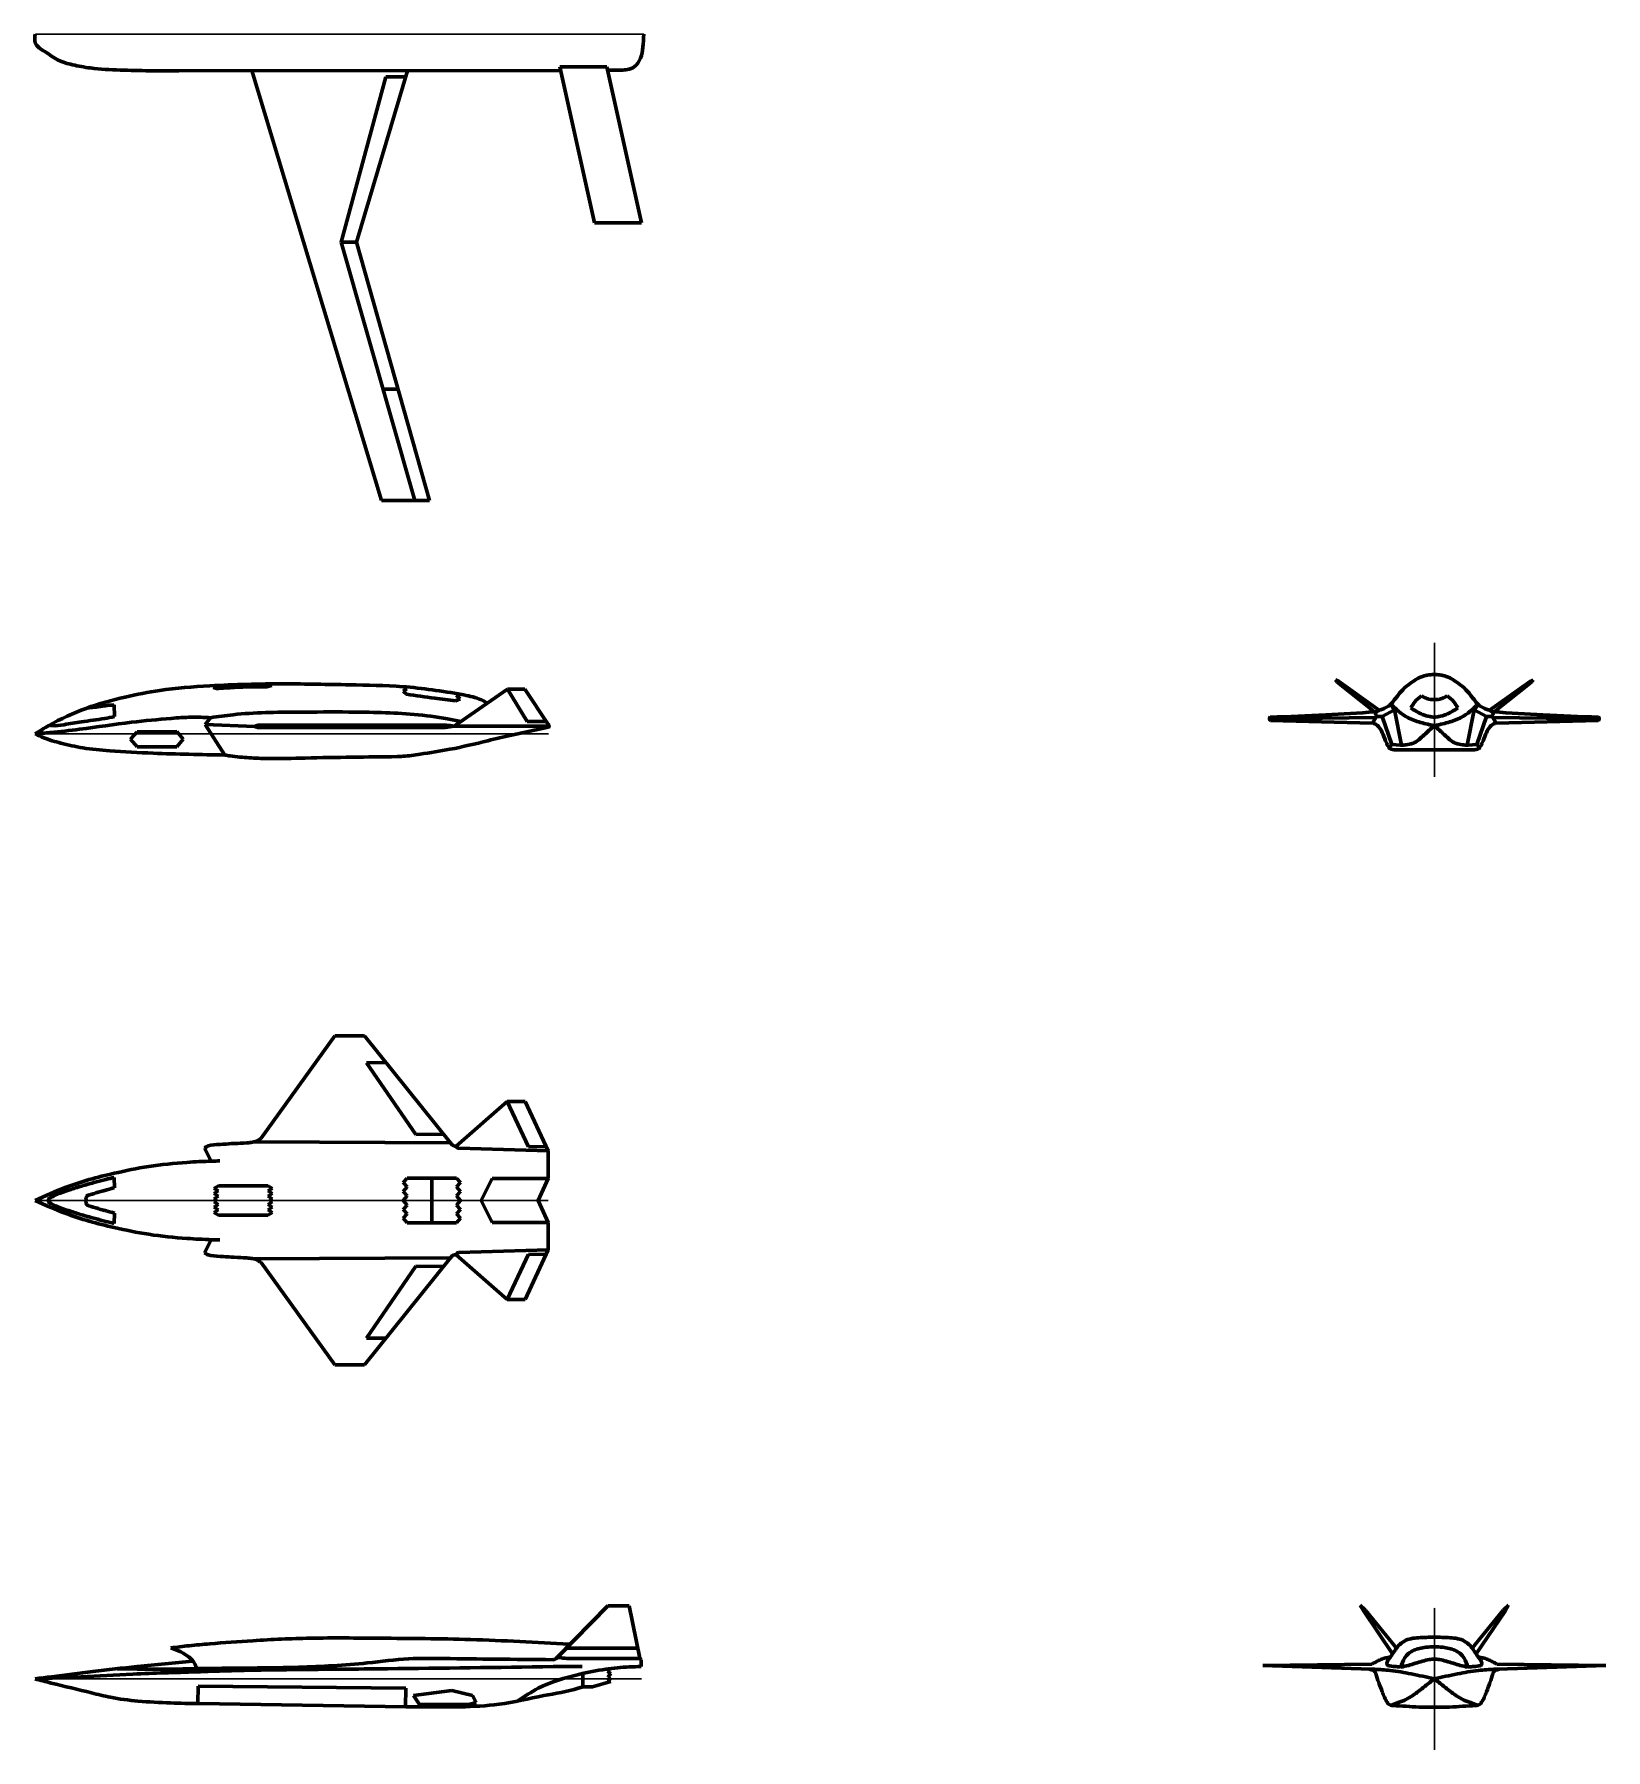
# Model space of a CAD drawing. Header units: millimetres. Extents: x 34771 to 1932156, y -475559 to 1027176.
# Drawn here: x 67686 to 101378, y -60241 to -23464 of the extents above; entities that cross this region are included whole.
import ezdxf

# ---------------------------------------------------------------- set-up
doc = ezdxf.new("R2010")
doc.units = ezdxf.units.MM
doc.linetypes.add('CENTER', pattern=[2, 1.25, -0.25, 0.25, -0.25])
doc.layers.add('_axes (Оси)', color=6, linetype='CENTER', lineweight=30)
doc.layers.add('_basic (Основной)', color=4, linetype='Continuous', lineweight=60)

msp = doc.modelspace()

# ---------------------------------------------------------------- linework, layer by layer
at = {"layer": '_axes (Оси)', "transparency": 33554687}
for p, q in [((67704.313, -23463.857), (80752.136, -23463.857)), ((97704.313, -39382.533), (97704.313, -36508.941)), ((67704.313, -38463.857), (78710.665, -38463.857)), ((67704.313, -48464.304), (78704.392, -48464.304)), ((97704.313, -60240.82), (97704.313, -57201.162)), ((67704.313, -58720.991), (80704.385, -58720.991))]:
    msp.add_line(p, q, dxfattribs=at)
at = {"layer": '_basic (Основной)', "transparency": 33554687}
for p, q in [((70783.68, -24248.182), (78973.207, -24237.404)), ((72347.294, -24241.159), (75132.128, -33459.705)), ((74591.99, -27918.276), (75687.747, -24244.03)), ((78956.131, -24160.357), (79696.95, -27502.987)), ((78956.131, -24160.357), (79964.214, -24160.357)), ((79964.214, -24160.357), (80705.479, -27502.987)), ((80268.772, -24235.699), (79980.88, -24235.51)), ((74263.725, -27918.276), (75223.744, -24374.447)), ((75223.744, -24374.447), (75648.853, -24374.447)), ((79696.95, -27502.987), (80705.479, -27502.987)), ((74591.99, -27918.276), (74263.725, -27918.276)), ((74263.725, -27918.276), (75845.955, -33459.705)), ((76156.465, -33459.705), (74591.99, -27918.276)), ((75164.638, -31073.533), (75482.793, -31073.533)), ((75132.128, -33459.705), (76156.465, -33459.705)), ((71524.047, -37464.63), (71587.763, -37425.593)), ((71589.701, -37490.557), (71524.047, -37464.63)), ((72777.232, -37421.683), (72668.946, -37392.019)), ((72674.414, -37451.047), (72777.232, -37421.683)), ((75594.805, -37547.75), (75673.302, -37494.367)), ((75673.302, -37494.367), (75596.061, -37450.788)), ((77833.41, -37501.354), (76685.827, -38293.547)), ((78206.568, -37501.354), (77833.41, -37501.354)), ((78255.049, -38200.323), (77833.41, -37501.354)), ((78710.665, -38265.708), (78206.568, -37501.354)), ((95586.827, -37305.928), (95618.186, -37355.546)), ((95586.827, -37305.928), (95645.812, -37332.614)), ((95618.186, -37355.546), (96418.004, -37992.509)), ((95645.812, -37332.614), (96526.081, -37959.534)), ((99762.814, -37332.614), (98882.545, -37959.534)), ((99790.44, -37355.546), (98990.622, -37992.509)), ((99821.799, -37305.928), (99762.814, -37332.614)), ((99821.799, -37305.928), (99790.44, -37355.546)), ((69400.239, -37842.541), (69407.773, -38091.08)), ((75668.179, -37611.25), (75594.805, -37547.75)), ((76719.782, -37752.66), (76817.295, -37712.825)), ((76733.24, -37630.876), (76790.34, -37608.905)), ((76817.295, -37712.825), (76733.24, -37630.876)), ((71463.434, -38116.237), (71346.119, -38264.573)), ((78667.543, -38200.323), (78255.049, -38200.323)), ((78667.543, -38200.323), (78667.543, -38200.323)), ((96448.46, -38113.107), (94168.541, -38138.84)), ((94188.924, -38174.009), (96379.019, -38235.347)), ((96448.46, -38113.107), (96379.019, -38235.347)), ((96475.896, -38092.988), (96448.46, -38113.107)), ((96584.344, -38092.988), (96475.896, -38092.988)), ((96584.344, -38092.988), (96847.164, -37950.17)), ((96584.344, -38092.988), (96791.452, -38692.094)), ((96847.164, -37950.17), (97002.425, -38705.59)), ((98561.462, -37950.17), (98406.201, -38705.59)), ((98824.282, -38092.988), (98561.462, -37950.17)), ((98824.282, -38092.988), (98617.174, -38692.094)), ((98824.282, -38092.988), (98932.73, -38092.988)), ((98932.73, -38092.988), (98960.166, -38113.107)), ((98960.166, -38113.107), (101240.085, -38138.84)), ((98960.166, -38113.107), (99029.607, -38235.347)), ((101219.702, -38174.009), (99029.607, -38235.347)), ((69892.41, -38416.12), (69750.386, -38579.219)), ((69893.615, -38741.261), (69750.386, -38579.219)), ((70743.513, -38409.812), (69892.41, -38416.12)), ((70743.513, -38409.812), (70874.374, -38575.054)), ((70744.741, -38741.261), (70874.374, -38575.054)), ((71346.119, -38264.573), (71770.752, -38916.327)), ((72413.949, -38302.324), (71346.119, -38264.573)), ((76685.827, -38293.547), (78723.881, -38295.67)), ((70744.741, -38741.261), (69893.615, -38741.261)), ((96791.452, -38692.094), (96733.22, -38756.493)), ((96791.452, -38692.094), (96981.894, -38707.413)), ((96840.083, -38803.528), (97704.313, -38803.528)), ((98568.543, -38803.528), (97704.313, -38803.528)), ((98617.174, -38692.094), (98426.732, -38707.413)), ((98617.174, -38692.094), (98675.407, -38756.493)), ((72548.143, -47132.725), (74131.526, -44936.175)), ((74131.526, -44936.175), (74763.577, -44936.175)), ((74763.577, -44936.175), (76609.827, -47230.983)), ((74810.88, -45512.608), (75223.096, -45507.337)), ((75863.391, -47052.94), (74810.88, -45512.608)), ((76728.696, -47300.254), (77825.98, -46341.939)), ((77825.98, -46341.939), (78211.444, -46341.939)), ((77825.98, -46341.939), (78280.142, -47314.043)), ((78211.444, -46341.939), (78704.392, -47403.111)), ((75863.391, -47052.94), (76461.308, -47046.38)), ((71337.878, -47341.089), (71476.594, -47622.447)), ((72393.003, -47211.253), (76609.827, -47230.983)), ((76788.109, -47346.16), (78704.392, -47403.111)), ((78280.142, -47314.043), (78659.435, -47306.332)), ((78704.392, -47403.111), (78704.392, -47992.947)), ((69399.088, -47972.614), (69404.658, -48192.002)), ((71633.117, -48149.688), (71535.054, -48206.02)), ((72692.865, -48149.688), (71633.117, -48149.688)), ((72692.865, -48149.688), (72790.928, -48206.02)), ((75594.019, -48080.443), (75680.672, -47985.575)), ((75594.019, -48080.443), (75680.672, -48175.311)), ((75594.019, -48270.178), (75680.672, -48175.311)), ((76735.044, -47985.575), (75680.672, -47985.575)), ((76207.858, -47985.575), (76207.858, -48464.304)), ((76821.696, -48080.443), (76735.044, -47985.575)), ((76821.696, -48080.443), (76735.044, -48175.311)), ((76821.696, -48270.178), (76735.044, -48175.311)), ((77499.553, -47992.947), (77264.145, -48464.304)), ((78704.392, -47992.947), (77499.553, -47992.947)), ((78704.392, -47992.947), (78491.758, -48464.304)), ((71633.117, -48262.352), (71535.054, -48206.02)), ((71633.117, -48262.352), (71535.054, -48318.684)), ((71633.117, -48375.016), (71535.054, -48318.684)), ((71633.117, -48375.016), (71535.054, -48431.348)), ((71592.424, -48464.304), (71535.054, -48431.348)), ((71592.424, -48464.304), (71535.054, -48497.26)), ((71633.117, -48553.592), (71535.054, -48497.26)), ((72692.865, -48262.352), (72790.928, -48206.02)), ((72692.865, -48262.352), (72790.928, -48318.684)), ((72692.865, -48375.016), (72790.928, -48318.684)), ((72692.865, -48375.016), (72790.928, -48431.348)), ((72692.865, -48553.592), (72790.928, -48497.26)), ((72733.558, -48464.304), (72790.928, -48431.348)), ((72733.558, -48464.304), (72790.928, -48497.26)), ((75593.933, -48464.304), (75680.672, -48365.046)), ((75593.933, -48464.304), (75680.672, -48563.562)), ((75594.019, -48270.178), (75680.672, -48365.046)), ((76207.858, -48943.033), (76207.858, -48464.304)), ((76821.696, -48270.178), (76735.044, -48365.046)), ((76821.782, -48464.304), (76735.044, -48365.046)), ((76821.782, -48464.304), (76735.044, -48563.562)), ((77499.553, -48935.661), (77264.145, -48464.304)), ((78704.392, -48935.661), (78491.758, -48464.304)), ((69399.088, -48955.994), (69404.658, -48736.606)), ((71633.117, -48553.592), (71535.054, -48609.924)), ((71633.117, -48666.256), (71535.054, -48609.924)), ((71633.117, -48666.256), (71535.054, -48722.588)), ((71633.117, -48778.92), (71535.054, -48722.588)), ((72692.865, -48778.92), (71633.117, -48778.92)), ((72692.865, -48553.592), (72790.928, -48609.924)), ((72692.865, -48666.256), (72790.928, -48609.924)), ((72692.865, -48666.256), (72790.928, -48722.588)), ((72692.865, -48778.92), (72790.928, -48722.588)), ((75594.019, -48658.429), (75680.672, -48563.562)), ((75594.019, -48658.429), (75680.672, -48753.297)), ((75594.019, -48848.165), (75680.672, -48753.297)), ((75594.019, -48848.165), (75680.672, -48943.033)), ((76821.696, -48658.429), (76735.044, -48563.562)), ((76821.696, -48658.429), (76735.044, -48753.297)), ((76821.696, -48848.165), (76735.044, -48753.297)), ((76821.696, -48848.165), (76735.044, -48943.033)), ((76735.044, -48943.033), (75680.672, -48943.033)), ((78704.392, -48935.661), (77499.553, -48935.661)), ((78704.392, -49525.497), (78704.392, -48935.661)), ((71337.878, -49587.518), (71476.594, -49306.161)), ((76728.696, -49628.354), (77825.98, -50586.669)), ((76788.109, -49582.447), (78704.392, -49525.497)), ((77825.98, -50586.669), (78280.142, -49614.565)), ((78211.444, -50586.669), (78704.392, -49525.497)), ((78280.142, -49614.565), (78659.435, -49622.276)), ((72393.003, -49717.355), (76609.827, -49697.624)), ((72548.143, -49795.882), (74131.526, -51992.433)), ((74763.577, -51992.433), (76609.827, -49697.624)), ((75863.391, -49875.668), (74810.88, -51416)), ((75863.391, -49875.668), (76461.308, -49882.227)), ((77825.98, -50586.669), (78211.444, -50586.669)), ((74810.88, -51416), (75223.096, -51421.271)), ((74131.526, -51992.433), (74763.577, -51992.433)), ((78905.448, -58255.196), (79980.737, -57155.906)), ((79980.737, -57155.906), (80439.852, -57155.906)), ((80439.852, -57155.906), (80671.88, -58280.7)), ((96115.946, -57140.921), (96189.041, -57268.747)), ((96115.946, -57140.921), (96225.643, -57252.945)), ((96189.041, -57268.747), (96808.003, -58188.762)), ((96225.643, -57252.945), (96892.228, -58062.941)), ((99182.983, -57252.945), (98516.398, -58062.941)), ((99219.585, -57268.747), (98600.623, -58188.762)), ((99292.68, -57140.921), (99182.983, -57252.945)), ((99292.68, -57140.921), (99219.585, -57268.747)), ((79092.58, -58063.887), (80627.154, -58063.887)), ((78807.999, -58459.536), (79433.757, -58459.536)), ((80671.88, -58280.7), (80698, -58312.607)), ((80698, -58312.607), (80698, -58457.947)), ((96362.579, -58403.706), (94030.237, -58437.066)), ((94030.237, -58437.066), (96341.108, -58513.082)), ((99046.047, -58403.706), (101378.389, -58437.066)), ((101378.389, -58437.066), (99067.518, -58513.082)), ((79447.108, -58892.807), (79447.108, -58607.48)), ((79651.472, -58892.807), (80045.616, -58776.19)), ((79970.69, -58756.066), (80043.1, -58714.563)), ((80045.616, -58776.19), (79970.69, -58756.066)), ((79974.944, -58563.451), (80034.198, -58502.043)), ((80048.425, -58604.953), (79974.944, -58563.451)), ((79980.269, -58682.639), (80048.425, -58604.953)), ((80043.1, -58714.563), (79980.269, -58682.639)), ((71200.303, -58878.611), (71194.701, -59251.834)), ((75654.032, -58921.554), (71200.303, -58878.611)), ((75654.032, -58921.554), (75648.082, -59318.578)), ((76639.957, -58969.45), (75817.654, -59079.38)), ((75817.654, -59079.38), (75941.414, -59274.508)), ((77079.989, -59082.128), (76639.957, -58969.45)), ((77162.496, -59230.536), (77079.989, -59082.128)), ((79447.108, -58892.807), (79651.472, -58892.807)), ((71215.311, -59252.143), (75650.114, -59318.609)), ((75941.414, -59274.508), (76994.733, -59274.508)), ((76994.733, -59274.508), (77162.496, -59230.536))]:
    msp.add_line(p, q, dxfattribs=at)
for points in [[(67704.313, -23463.857), (67704.313, -23646.135), (67914.418, -23835.757), (68198.678, -24017.134), (68503.537, -24116.066), (68886.67, -24186.144), (69525.225, -24231.488), (70783.68, -24248.182)], [(80268.772, -24235.699), (80404.588, -24217.561), (80549.172, -24160.382), (80682.358, -23978.184), (80735.433, -23740.847), (80752.136, -23463.857)], [(67704.313, -38463.857), (67996.591, -38284.718), (68795.481, -37914.757), (69633.714, -37672.606), (70374.603, -37530.314), (71446.283, -37432.956), (73044.853, -37389.859), (74442.799, -37410.363), (75587.539, -37450.139), (76850.444, -37619.572), (77224.559, -37714.984), (77405.77, -37804.552)], [(72674.414, -37451.047), (72332.326, -37452.764), (71969.607, -37466.507), (71589.701, -37490.557)], [(97704.313, -37192.8), (97610.966, -37195.017), (97524.452, -37209.204), (97374.425, -37261.131), (97237.244, -37344.121), (97063.638, -37478.614), (96926.036, -37632.602), (96869.249, -37704.423), (96803.952, -37791.923), (96748.808, -37845.615), (96633.422, -37913.289), (96550.131, -37950.283), (96431.848, -37991.644)], [(97704.313, -37192.8), (97797.66, -37195.017), (97884.174, -37209.204), (98034.201, -37261.131), (98171.382, -37344.121), (98344.988, -37478.614), (98482.59, -37632.602), (98539.378, -37704.423), (98604.674, -37791.923), (98659.818, -37845.615), (98775.204, -37913.289), (98858.495, -37950.283), (98976.778, -37991.644)], [(69400.239, -37842.541), (69279.466, -37849.792), (69148.761, -37868.676), (68967.665, -37892.281), (68823.711, -37904.612)], [(76719.782, -37752.66), (76270.286, -37697.205), (75668.179, -37611.25)], [(97704.313, -38287.021), (97600.434, -38265.905), (97298.847, -38181.442), (97026.074, -38048.99), (96860.875, -37912.699), (96774.837, -37822.895)], [(96847.164, -37950.17), (96814.912, -37904.184), (96774.837, -37822.895)], [(97201.72, -37905.644), (97285.593, -37775.733), (97430.269, -37647.917)], [(97430.269, -37647.917), (97494.101, -37681.545), (97563.91, -37710.97), (97631.704, -37726.146), (97704.313, -37728.144)], [(97978.357, -37647.917), (97914.525, -37681.545), (97844.716, -37710.97), (97776.923, -37726.146), (97704.313, -37728.144)], [(97704.313, -38287.021), (97808.192, -38265.905), (98109.779, -38181.442), (98382.552, -38048.99), (98547.751, -37912.699), (98633.789, -37822.895)], [(98206.906, -37905.644), (98123.033, -37775.733), (97978.357, -37647.917)], [(98561.462, -37950.17), (98593.714, -37904.184), (98633.789, -37822.895)], [(67704.313, -38463.857), (68027.149, -38434.427), (68656.95, -38364.051), (69769.67, -38213.243), (70621.264, -38130.627), (71053.877, -38104.486), (71463.434, -38116.237)], [(69407.773, -38091.08), (69194.842, -38131.499), (68695.646, -38205.462), (68322.428, -38265.26), (68059.037, -38284.123), (68009.448, -38277.303)], [(71463.434, -38116.237), (71946.24, -38052.058), (73341.01, -37995.554), (74431.982, -37993.629), (75828.974, -38045.78), (76545.209, -38139.956), (76827.163, -38195.981)], [(94185.973, -38104.999), (94173.277, -38117.77), (94169.197, -38148.928), (94173.859, -38164.654), (94188.924, -38174.009)], [(96431.848, -37991.644), (95376.194, -38053.687), (94185.973, -38104.999)], [(96379.019, -38235.347), (96444.295, -38252.296), (96521.498, -38322.186), (96606.04, -38477.206), (96678.771, -38653.22), (96712.923, -38722.202), (96731.089, -38753.425), (96751.434, -38776.662), (96776.866, -38791.184), (96840.083, -38803.528)], [(96475.896, -38092.988), (96457.755, -38059.364), (96443.58, -38026.972), (96431.848, -37991.644)], [(97704.313, -38102.607), (97608.497, -38092.13), (97453.336, -38046.032), (97321.024, -37979.994), (97201.72, -37905.644)], [(97704.313, -38102.607), (97800.129, -38092.13), (97955.29, -38046.032), (98087.602, -37979.994), (98206.906, -37905.644)], [(99029.607, -38235.347), (98964.332, -38252.296), (98887.128, -38322.186), (98802.587, -38477.206), (98729.856, -38653.22), (98695.703, -38722.202), (98677.537, -38753.425), (98657.192, -38776.662), (98631.76, -38791.184), (98568.543, -38803.528)], [(98932.73, -38092.988), (98950.871, -38059.364), (98965.046, -38026.972), (98976.778, -37991.644)], [(98976.778, -37991.644), (100032.432, -38053.687), (101222.653, -38104.999)], [(101222.653, -38104.999), (101235.349, -38117.77), (101239.429, -38148.928), (101234.767, -38164.654), (101219.702, -38174.009)], [(67704.313, -38463.857), (67886.732, -38545.159), (68255.427, -38660.426), (68725.047, -38761.283), (69301.775, -38825.09), (70233.431, -38876.756), (71770.752, -38916.327)], [(72413.949, -38302.324), (72464.27, -38281.385), (72513.458, -38275.866), (72604.03, -38276.78), (72777.861, -38276.78), (72940.052, -38276.78), (73136.753, -38276.78), (73314.238, -38276.78), (73473.429, -38276.78), (73769.133, -38276.78), (73919.175, -38276.78), (74041.769, -38276.78), (74115.172, -38276.78), (74222.212, -38276.78), (74327.424, -38276.78), (74462.829, -38276.78), (74624.103, -38276.78), (74759.476, -38276.78), (74970.885, -38276.78), (75170.544, -38276.78), (75428.93, -38276.78), (75692.014, -38276.78), (75966.844, -38276.78), (76279.256, -38276.78), (76518.852, -38276.78), (76685.827, -38293.547)], [(72413.949, -38302.324), (72464.267, -38323.271), (72513.455, -38328.797), (72604.026, -38327.896), (72777.857, -38327.921), (72940.048, -38327.944), (73136.75, -38327.972), (73314.235, -38327.997), (73473.425, -38328.02), (73769.129, -38328.062), (73919.171, -38328.083), (74041.766, -38328.101), (74115.168, -38328.111), (74222.209, -38328.127), (74327.42, -38328.142), (74462.826, -38328.161), (74624.099, -38328.184), (74759.473, -38328.203), (74970.881, -38328.233), (75170.541, -38328.262), (75428.927, -38328.299), (75692.011, -38328.336), (75966.841, -38328.375), (76279.253, -38328.42), (76497.46, -38323.92), (76685.844, -38293.547)], [(75465.644, -38949.408), (75592.404, -38943.551), (75958.403, -38897.995), (76598.284, -38792.522), (77410.196, -38608.897), (77917.233, -38487.673), (78706.532, -38321.071)], [(78706.532, -38321.071), (78718.699, -38311.946), (78723.597, -38291.549), (78710.665, -38265.708)], [(97704.313, -38287.021), (97623.483, -38359.966), (97512.07, -38459.785), (97398.735, -38559.604), (97302.691, -38638.307), (97206.642, -38676.699), (97064.496, -38699.734), (96981.894, -38707.413)], [(97704.313, -38287.021), (97785.143, -38359.966), (97896.556, -38459.785), (98009.891, -38559.604), (98105.936, -38638.307), (98201.984, -38676.699), (98344.13, -38699.734), (98426.732, -38707.413)], [(71770.752, -38916.327), (71887.738, -38933.822), (72293.036, -38975.23), (72693.158, -38992.051), (73493.738, -38980.418), (74499.175, -38962.348), (75465.644, -38949.408)], [(71337.878, -47341.089), (71412.013, -47297.443), (71469.386, -47282.85), (71735.563, -47259.895), (71971.304, -47244.26), (72241.468, -47230.709), (72332.222, -47221.328), (72451.134, -47193.184), (72548.143, -47132.725)], [(76609.827, -47230.983), (76634.166, -47260.444), (76665.224, -47288.784), (76728.696, -47300.254)], [(76728.696, -47300.254), (76743.614, -47331.059), (76788.109, -47346.16)], [(67704.313, -48464.304), (68344.827, -48189.568), (69395.834, -47883.854), (70138.072, -47737.318), (70959.44, -47648.507), (71484.122, -47622.208), (71665.044, -47617.278)], [(69399.088, -47972.614), (69220.642, -48013.374), (68993.761, -48074.512), (68736.289, -48145.842), (68473.716, -48227.359), (68241.738, -48306.332), (68047.998, -48395.492), (68005.222, -48421.311), (67991.411, -48435.114), (67982.619, -48464.304)], [(67704.313, -48464.304), (68344.827, -48739.039), (69395.834, -49044.754), (70138.072, -49191.289), (70959.44, -49280.101), (71484.122, -49306.399), (71665.044, -49311.33)], [(69399.088, -48955.994), (69220.642, -48915.233), (68993.761, -48854.095), (68736.289, -48782.766), (68473.716, -48701.248), (68241.738, -48622.276), (68047.998, -48533.115), (68005.222, -48507.297), (67991.411, -48493.493), (67982.619, -48464.304)], [(69404.658, -48192.002), (69323.053, -48214.151), (69216.255, -48244.355), (69115.506, -48271.538), (69001.66, -48304.763), (68898.895, -48335.973), (68833.406, -48355.102), (68816.28, -48364.164), (68803.183, -48385.306), (68794.116, -48425.578), (68794.116, -48464.304)], [(69404.658, -48736.606), (69323.053, -48714.457), (69216.255, -48684.253), (69115.506, -48657.069), (69001.66, -48623.845), (68898.895, -48592.635), (68833.406, -48573.506), (68816.28, -48564.443), (68803.183, -48543.302), (68794.116, -48503.029), (68794.116, -48464.304)], [(71337.878, -49587.518), (71412.013, -49631.165), (71469.386, -49645.757), (71735.563, -49668.712), (71971.304, -49684.347), (72241.468, -49697.899), (72332.222, -49707.28), (72451.134, -49735.423), (72548.143, -49795.882)], [(76609.827, -49697.624), (76634.166, -49668.164), (76665.224, -49639.824), (76728.696, -49628.354)], [(76728.696, -49628.354), (76743.614, -49597.549), (76788.109, -49582.447)], [(70611.907, -58058.984), (71006.725, -58011.833), (71448.832, -57970.992), (72371.595, -57903.45), (73599.497, -57850.945), (75090.148, -57850.945), (77040.116, -57879.1), (79148.337, -57981.167)], [(71159.327, -58500.992), (71130.859, -58409.09), (71008.241, -58260.294), (70830.877, -58144.322), (70611.907, -58058.984)], [(97704.313, -57830.154), (97367.414, -57839.221), (97201.782, -57860.909), (97061.281, -57912.276), (96935.63, -58010.445), (96766.379, -58249.275), (96709.265, -58321.191)], [(97704.313, -58037.443), (97524.042, -58044.982), (97386.514, -58069.234), (97262.852, -58109.657), (97153.057, -58177.796), (97065.22, -58278.274), (96985.48, -58469.992)], [(97704.313, -57830.154), (98041.212, -57839.221), (98206.844, -57860.909), (98347.345, -57912.276), (98472.996, -58010.445), (98642.247, -58249.275), (98699.361, -58321.191)], [(97704.313, -58037.443), (97884.584, -58044.982), (98022.113, -58069.234), (98145.774, -58109.657), (98255.569, -58177.796), (98343.406, -58278.274), (98423.146, -58469.992)], [(67704.313, -58720.991), (68059.155, -58677.482), (68942.984, -58564.363), (69894.296, -58457.768), (71083.618, -58342.193)], [(71159.327, -58500.992), (71594.99, -58496.561), (73350.429, -58472.949), (74825.681, -58380.254), (75715.075, -58291.615), (76465.43, -58286.824), (77585.585, -58299.534), (78794.715, -58311.425)], [(71164.608, -58572.367), (71821.671, -58550.084), (73278.747, -58523.949), (75256.188, -58505.186), (78807.999, -58459.536)], [(80698, -58457.947), (80439.07, -58466.38), (79938.25, -58515.128), (79361.004, -58627.246), (78492.699, -58922.98), (78054.818, -59196.237)], [(78794.715, -58311.425), (78836.282, -58305.377), (78905.448, -58255.196)], [(78905.448, -58255.196), (79020.274, -58276.024), (79188.759, -58285.466), (79491.083, -58285.466), (80023.609, -58285.466), (80510.165, -58285.466), (80566.85, -58285.466), (80671.88, -58280.7)], [(96764.205, -58252.209), (96666.615, -58273.661), (96554.229, -58306.764), (96454.856, -58358.781), (96362.579, -58403.706)], [(96709.265, -58321.191), (96692.301, -58360.236), (96693.556, -58419.144), (96749.996, -58445.465), (96889.215, -58459.252), (96985.48, -58469.992)], [(97704.313, -58299.063), (97595.572, -58307.494), (97447.768, -58346.416), (97297.525, -58389.146), (97149.59, -58434.189), (96985.48, -58469.992)], [(97704.313, -58299.063), (97813.054, -58307.494), (97960.858, -58346.416), (98111.101, -58389.146), (98259.036, -58434.189), (98423.146, -58469.992)], [(98699.361, -58321.191), (98716.325, -58360.236), (98715.07, -58419.144), (98658.63, -58445.465), (98519.411, -58459.252), (98423.146, -58469.992)], [(98644.421, -58252.209), (98742.011, -58273.661), (98854.398, -58306.764), (98953.77, -58358.781), (99046.047, -58403.706)], [(67704.313, -58720.991), (68682.43, -58682.04), (69796.255, -58621.369), (71164.608, -58572.367)], [(67704.313, -58720.991), (68045.777, -58811.447), (68914.881, -59022.774), (69317.197, -59118.13), (69907.783, -59198.023), (70606.68, -59239.256), (71215.311, -59252.143)], [(71159.327, -58500.992), (70838.033, -58510.932), (69460.787, -58503.984)], [(97704.313, -59328.64), (97627.17, -59328.64), (97379.167, -59327.42), (97099.404, -59310.328), (96809.866, -59292.015), (96740.232, -59274.925), (96696.251, -59230.973), (96586.304, -58997.794), (96448.254, -58605.909), (96442.173, -58585.44), (96431.615, -58566.252), (96409.647, -58549.967), (96306.719, -58511.951)], [(96341.108, -58513.082), (96420.889, -58516.586), (96755.213, -58541.726), (97209.682, -58616.144), (97704.313, -58720.991)], [(97704.313, -58720.991), (97604.125, -58799.552), (97412.324, -58952.156), (97194.696, -59108.891), (97095.742, -59165.048), (96929.593, -59232.195), (96782.399, -59288.592)], [(97704.313, -59328.64), (97781.456, -59328.64), (98029.459, -59327.42), (98309.222, -59310.328), (98598.76, -59292.015), (98668.394, -59274.925), (98712.375, -59230.973), (98822.322, -58997.794), (98960.372, -58605.909), (98966.453, -58585.44), (98977.011, -58566.252), (98998.979, -58549.967), (99101.907, -58511.951)], [(99067.518, -58513.082), (98987.737, -58516.586), (98653.413, -58541.726), (98198.944, -58616.144), (97704.313, -58720.991)], [(97704.313, -58720.991), (97804.501, -58799.552), (97996.302, -58952.156), (98213.93, -59108.891), (98312.884, -59165.048), (98479.033, -59232.195), (98626.228, -59288.592)], [(75650.114, -59318.609), (76001.506, -59320.597), (76823.825, -59320.597), (77651.339, -59266.159), (78609.226, -59082.043), (79348.534, -58923.914), (79447.108, -58892.807)]]:
    msp.add_spline(points, degree=3, dxfattribs=at)

doc.saveas('drawing.dxf')
